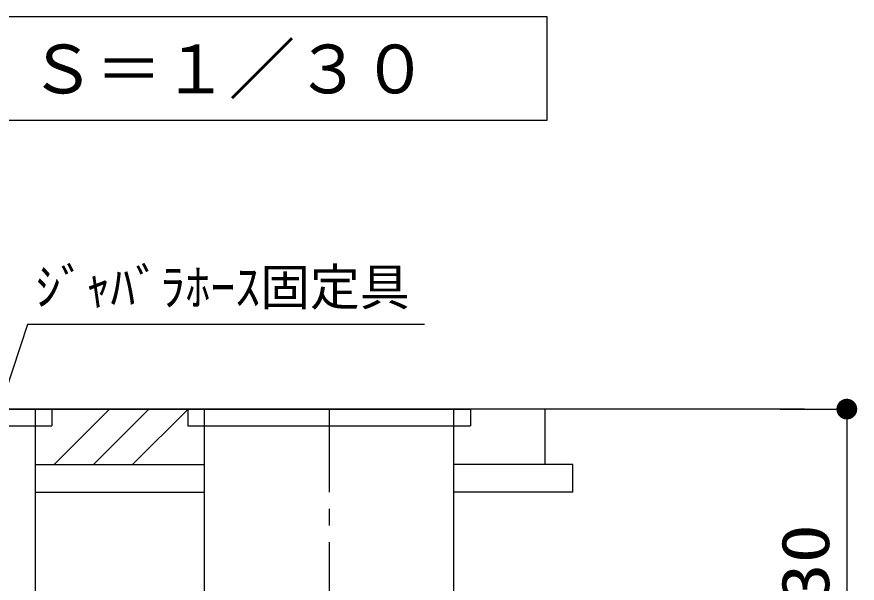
# Model space of a CAD drawing. Units: millimetres, scale not verified. Extents: x -22839 to 8910, y -6308 to 6308.
# Drawn here: x -4987 to -3471, y -1577 to -555 of the extents above; entities that cross this region are included whole.
import ezdxf
from ezdxf.enums import TextEntityAlignment as Align

# ---------------------------------------------------------------- set-up
doc = ezdxf.new("R2010")
doc.units = ezdxf.units.MM
doc.header["$LTSCALE"] = 30
doc.linetypes.add('CHAIN1', pattern=[8, 5, -1, 1, -1])
for name, color, linetype, lineweight in [('0-1_空気管', 3, 'Continuous', 25), ('0-2_機器', 3, 'Continuous', 25), ('0-3_製作', 4, 'Continuous', 25), ('0-F_00クル-フ-6寸法', 132, 'Continuous', 25)]:
    doc.layers.add(name, color=color, linetype=linetype, lineweight=lineweight)
doc.styles.add('ＭＳ ゴシック', font='')
doc.styles.get('ＭＳ ゴシック').set_extended_font_data('MS Gothic')

msp = doc.modelspace()

# ---------------------------------------------------------------- linework, layer by layer
at = {"layer": '0-1_空気管'}
for p, q in [((-4968.21, -1110.35), (-5169.61, -1721.32)), ((-4251.74, -1110.35), (-4968.21, -1110.35)), ((-6134.32, -1262.88), (-4168.97, -1262.88)), ((-4954.11, -1262.88), (-4954.11, -1597.88)), ((-4923.97, -1262.88), (-4923.97, -1292.88)), ((-4678.97, -1262.88), (-4678.97, -1292.88)), ((-4648.84, -1597.88), (-4648.84, -1263.49)), ((-4199.11, -1262.88), (-4199.11, -1597.88)), ((-4168.97, -1262.88), (-4168.97, -1292.88)), ((-5433.97, -1292.88), (-4923.97, -1292.88)), ((-4678.97, -1292.88), (-4168.97, -1292.88))]:
    msp.add_line(p, q, dxfattribs=at)
at = {"layer": '0-1_空気管', "linetype": 'CHAIN1'}
msp.add_line((-4423.97, -1262.88), (-4423.97, -1614.1), dxfattribs=at)
at = {"layer": '0-1_空気管', "color": 2}
for p, q in [((-4954.11, -1362.88), (-4648.84, -1362.88)), ((-4954.11, -1412.88), (-4648.84, -1412.88))]:
    msp.add_line(p, q, dxfattribs=at)
at = {"layer": '0-2_機器', "color": 2}
for p, q in [((-3676.84, -1262.88), (-6662.49, -1262.92)), ((-4919.99, -1363.09), (-4819.78, -1262.88)), ((-4849.07, -1362.88), (-4749.07, -1262.88)), ((-4778.36, -1362.88), (-4678.36, -1262.88)), ((-4034.01, -1362.88), (-4034.01, -1262.88)), ((-3984.01, -1362.88), (-4199.11, -1362.88)), ((-3984.01, -1412.88), (-3984.01, -1362.88)), ((-3984.01, -1412.88), (-4199.11, -1412.88))]:
    msp.add_line(p, q, dxfattribs=at)
at = {"layer": '0-2_機器'}
msp.add_lwpolyline([(-4030.5, -740.94), (-4030.5, -554.63), (-6059.83, -554.63), (-6059.83, -740.94)], close=True, dxfattribs=at)
at = {"layer": '0-3_製作', "color": 2}
for p, q in [((-3565.75, -1262.88), (-3898.34, -1262.88)), ((-3566.31, -1262.88), (-3799.75, -1262.88))]:
    msp.add_line(p, q, dxfattribs=at)
at = {"layer": '0-F_00クル-フ-6寸法', "color": 4}
for p, q in [((-3609.65, -1262.88), (-3489.65, -1262.88)), ((-3489.65, -1262.88), (-3489.65, -1893.32))]:
    msp.add_line(p, q, dxfattribs=at)
at = {"layer": '0-F_00クル-フ-6寸法'}
for points in [[(-3489.65, -1262.88), (-3508.07, -1259.37), (-3507.48, -1257.09)], [(-3489.65, -1262.88), (-3507.48, -1257.09), (-3506.61, -1254.9)], [(-3489.65, -1262.88), (-3506.61, -1254.9), (-3505.48, -1252.83)], [(-3489.65, -1262.88), (-3505.48, -1252.83), (-3504.1, -1250.93)], [(-3489.65, -1262.88), (-3504.1, -1250.93), (-3502.48, -1249.21)], [(-3489.65, -1262.88), (-3502.48, -1249.21), (-3500.67, -1247.71)], [(-3489.65, -1262.88), (-3500.67, -1247.71), (-3498.68, -1246.45)], [(-3489.65, -1262.88), (-3498.68, -1246.45), (-3496.55, -1245.45)], [(-3489.65, -1262.88), (-3496.55, -1245.45), (-3494.31, -1244.72)], [(-3489.65, -1262.88), (-3494.31, -1244.72), (-3492, -1244.28)], [(-3489.65, -1262.88), (-3492, -1244.28), (-3489.65, -1244.13)], [(-3489.65, -1262.88), (-3489.65, -1244.13), (-3487.3, -1244.28)], [(-3489.65, -1262.88), (-3487.3, -1244.28), (-3484.99, -1244.72)], [(-3489.65, -1262.88), (-3484.99, -1244.72), (-3482.75, -1245.45)], [(-3489.65, -1262.88), (-3482.75, -1245.45), (-3480.62, -1246.45)], [(-3489.65, -1262.88), (-3480.62, -1246.45), (-3478.63, -1247.71)], [(-3489.65, -1262.88), (-3478.63, -1247.71), (-3476.81, -1249.21)], [(-3489.65, -1262.88), (-3476.81, -1249.21), (-3475.2, -1250.93)], [(-3489.65, -1262.88), (-3475.2, -1250.93), (-3473.82, -1252.83)], [(-3489.65, -1262.88), (-3473.82, -1252.83), (-3472.68, -1254.9)], [(-3489.65, -1262.88), (-3472.68, -1254.9), (-3471.82, -1257.09)], [(-3489.65, -1262.88), (-3471.82, -1257.09), (-3471.23, -1259.37)], [(-3489.65, -1262.88), (-3508.36, -1261.7), (-3508.07, -1259.37)], [(-3489.65, -1262.88), (-3508.36, -1264.06), (-3508.36, -1261.7)], [(-3489.65, -1262.88), (-3508.07, -1266.39), (-3508.36, -1264.06)], [(-3489.65, -1262.88), (-3507.48, -1268.68), (-3508.07, -1266.39)], [(-3489.65, -1262.88), (-3506.61, -1270.86), (-3507.48, -1268.68)], [(-3489.65, -1262.88), (-3505.48, -1272.93), (-3506.61, -1270.86)], [(-3489.65, -1262.88), (-3504.1, -1274.83), (-3505.48, -1272.93)], [(-3489.65, -1262.88), (-3502.48, -1276.55), (-3504.1, -1274.83)], [(-3489.65, -1262.88), (-3500.67, -1278.05), (-3502.48, -1276.55)], [(-3489.65, -1262.88), (-3498.68, -1279.31), (-3500.67, -1278.05)], [(-3489.65, -1262.88), (-3496.55, -1280.31), (-3498.68, -1279.31)], [(-3489.65, -1262.88), (-3494.31, -1281.04), (-3496.55, -1280.31)], [(-3489.65, -1262.88), (-3492, -1281.48), (-3494.31, -1281.04)], [(-3489.65, -1262.88), (-3489.65, -1281.63), (-3492, -1281.48)], [(-3489.65, -1262.88), (-3471.23, -1259.37), (-3470.94, -1261.7)], [(-3489.65, -1262.88), (-3470.94, -1261.7), (-3470.94, -1264.06)], [(-3489.65, -1262.88), (-3487.3, -1281.48), (-3489.65, -1281.63)], [(-3489.65, -1262.88), (-3484.99, -1281.04), (-3487.3, -1281.48)], [(-3489.65, -1262.88), (-3482.75, -1280.31), (-3484.99, -1281.04)], [(-3489.65, -1262.88), (-3480.62, -1279.31), (-3482.75, -1280.31)], [(-3489.65, -1262.88), (-3478.63, -1278.05), (-3480.62, -1279.31)], [(-3489.65, -1262.88), (-3476.81, -1276.55), (-3478.63, -1278.05)], [(-3489.65, -1262.88), (-3475.2, -1274.83), (-3476.81, -1276.55)], [(-3489.65, -1262.88), (-3473.82, -1272.93), (-3475.2, -1274.83)], [(-3489.65, -1262.88), (-3472.68, -1270.86), (-3473.82, -1272.93)], [(-3489.65, -1262.88), (-3471.82, -1268.68), (-3472.68, -1270.86)], [(-3489.65, -1262.88), (-3471.23, -1266.39), (-3471.82, -1268.68)], [(-3489.65, -1262.88), (-3470.94, -1264.06), (-3471.23, -1266.39)]]:
    msp.add_solid(points, dxfattribs=at)

# ---------------------------------------------------------------- texts
at = {"layer": '0-1_空気管', "color": 4, "style": 'ＭＳ ゴシック'}
msp.add_text('ｼﾞｬﾊﾞﾗﾎｰｽ固定具', height=65.98, dxfattribs=at).set_placement((-4953.21, -1095.35), align=Align.BOTTOM_LEFT)
at = {"layer": '0-2_機器', "color": 4, "style": 'ＭＳ ゴシック'}
msp.add_text('Ｓ＝１／３０', height=87.98, dxfattribs=at).set_placement((-4965.03, -719.23), align=Align.BOTTOM_LEFT)
at = {"layer": '0-F_00クル-フ-6寸法', "color": 3, "style": 'ＭＳ ゴシック', "width": 1.2}
msp.add_text('630', height=86.66, rotation=90, dxfattribs=at).set_placement((-3495.49, -1682.67), align=Align.BOTTOM_LEFT)

doc.saveas('drawing.dxf')
